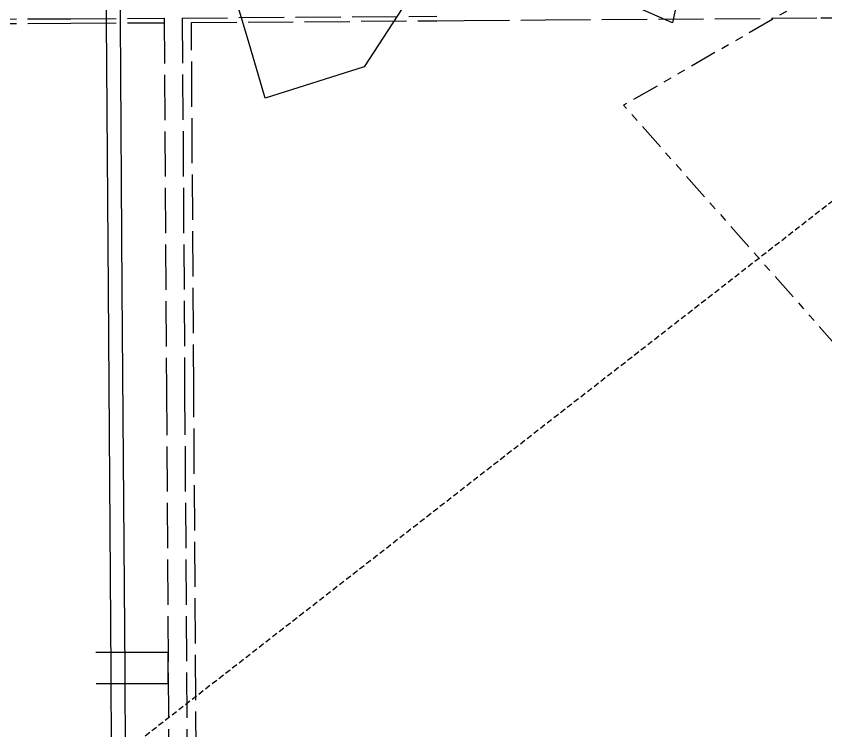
# Model space of a CAD drawing. Extents: x 522868 to 559106, y 6019929 to 6031707.
# Drawn here: x 528937 to 529831, y 6028904 to 6029693 of the extents above; entities that cross this region are included whole.
import ezdxf

# ---------------------------------------------------------------- set-up
doc = ezdxf.new("R2010")
doc.units = 0
doc.header["$LTSCALE"] = 5
for name, pattern in [('foc-DRILLPATH', [14.75, 6, -1.75, 1.75, -1.75, 1.75, -1.75]), ('foc-TIELINE', [1.875, 1.25, -0.625]), ('foc-UNSURVEYED', [12.5, 10, -2.5])]:
    doc.linetypes.add(name, pattern=pattern)
for name, color, linetype in [('F-RW', 190, 'Continuous'), ('L-TIE', 7, 'foc-TIELINE'), ('L-USEC', 7, 'foc-UNSURVEYED'), ('P-PDRILLPATH', 12, 'foc-DRILLPATH'), ('WETLAND', 143, 'Continuous')]:
    doc.layers.add(name, color=color, linetype=linetype)

msp = doc.modelspace()

# ---------------------------------------------------------------- linework, layer by layer
at = {"layer": 'F-RW'}
for points in [[(529026.046, 6028876.042), (529027.987, 6028877.522), (529042.767, 6028888.794), (529042.247, 6028961.774), (529042.19, 6028969.778), (529039.185, 6029391.636), (529037.07, 6029688.585), (529036.849, 6029719.647), (529034.406, 6030062.438), (529031.356, 6030530.541), (529030.713, 6030629.147)], [(529045.711, 6030629.244), (529046.354, 6030530.653), (529049.407, 6030062.546), (529051.849, 6029719.76), (529052.07, 6029688.666), (529054.184, 6029391.743), (529057.19, 6028969.625), (529057.247, 6028961.621), (529057.818, 6028881.409), (529052.932, 6028877.682), (529026.166, 6028857.272)]]:
    msp.add_lwpolyline(points, dxfattribs=at)
at = {"layer": 'F-RW', "linetype": 'Continuous', "flags": 128}
msp.add_lwpolyline([(529025.311, 6028991.029), (529104.765, 6028990.985), (529104.988, 6028956.003), (529025.535, 6028956.048)], dxfattribs=at)
at = {"layer": 'L-TIE', "flags": 128}
msp.add_lwpolyline([(529057.667, 6028881.294), (530174.736, 6029751.172)], dxfattribs=at)
at = {"layer": 'L-USEC'}
for p, q in [((528700.078, 6029689.124), (528997.854, 6029690.626)), ((528997.854, 6029690.626), (529100.678, 6029691.144)), ((529100.678, 6029691.144), (529103.302, 6029280.664)), ((529120.784, 6029691.293), (529401.766, 6029693.372)), ((529120.784, 6029691.293), (529123.408, 6029280.793)), ((529431.962, 6029688.568), (529521.38, 6029689.231)), ((529521.38, 6029689.231), (529825.827, 6029691.483)), ((529825.827, 6029691.483), (529921.956, 6029692.194)), ((528700.104, 6029684.096), (528997.879, 6029685.599)), ((528997.879, 6029685.599), (529100.711, 6029686.117)), ((529130.869, 6029686.34), (529401.803, 6029688.345)), ((529133.461, 6029280.888), (529130.869, 6029686.34)), ((529401.803, 6029688.345), (529431.962, 6029688.568)), ((529103.302, 6029280.664), (529105.894, 6028875.211)), ((529123.408, 6029280.793), (529126, 6028875.339)), ((529136.053, 6028875.434), (529133.461, 6029280.888))]:
    msp.add_line(p, q, dxfattribs=at)
at = {"layer": 'P-PDRILLPATH', "flags": 128}
msp.add_lwpolyline([(530155.927, 6029911.185), (529608.094, 6029594.925), (532267.735, 6026586.051)], dxfattribs=at)
at = {"layer": 'WETLAND', "linetype": 'Continuous'}
for points in [[(529363.446, 6029701.982), (529321.51, 6029637.386), (529212.414, 6029602.91), (529209.06, 6029614.255), (529192.711, 6029669.556), (529178.173, 6029718.733)], [(529667.824, 6029714.494), (529662.171, 6029686.065), (529593.437, 6029716.078)]]:
    msp.add_lwpolyline(points, dxfattribs=at)

doc.saveas('drawing.dxf')
